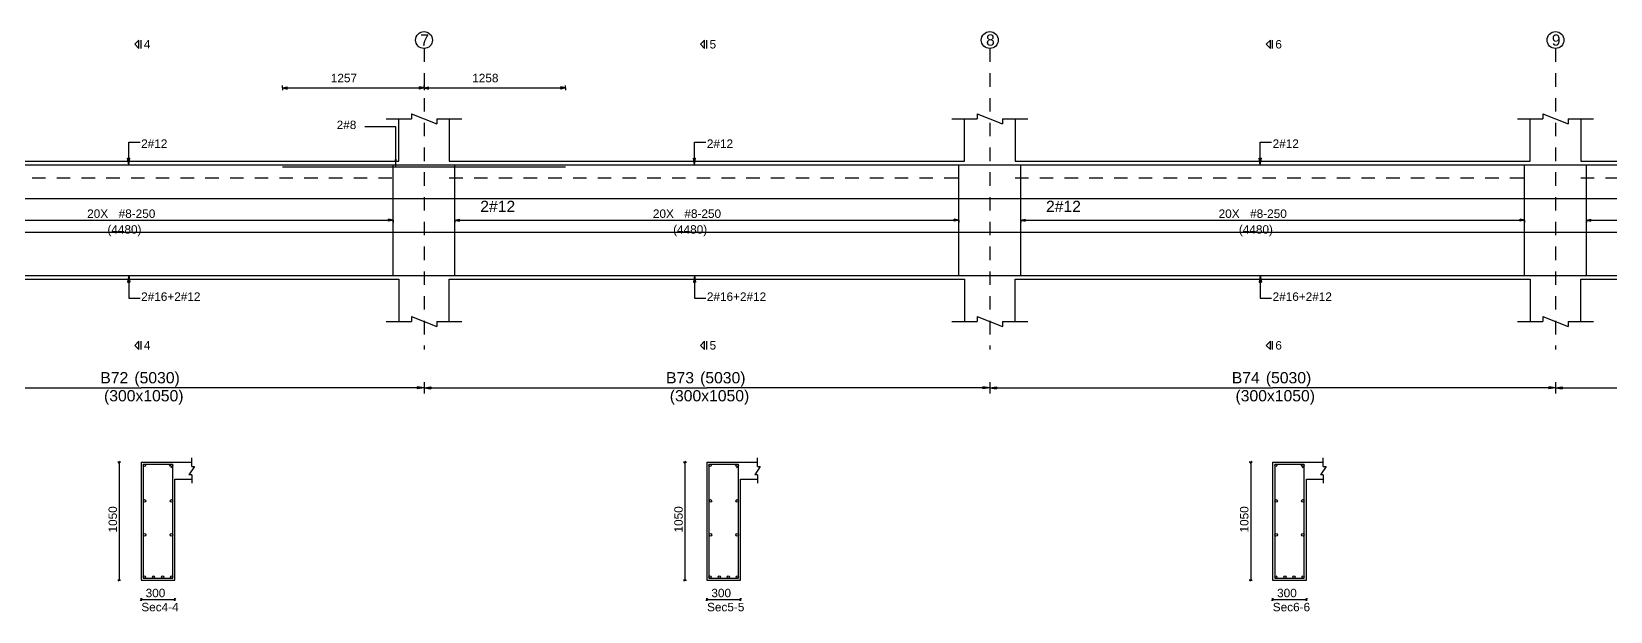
# Model space of a CAD drawing. Extents: x 0 to 98, y 3 to 248.
# Drawn here: x 54.13 to 68.17, y 69.05 to 74.2 of the extents above; entities that cross this region are included whole.
import ezdxf

# ---------------------------------------------------------------- set-up
doc = ezdxf.new("R2010")
doc.units = 0
doc.linetypes.add('ACAD_ISO02W100', pattern=[15, 12, -3])
for name, color, linetype in [('Axisline', 1, 'CONTINUOUS'), ('Axisline_Name', 2, 'CONTINUOUS'), ('Beam_bottombarlabeling', 2, 'CONTINUOUS'), ('Beam_Cross_Label', 4, 'CONTINUOUS'), ('Beam_CrossSection', 2, 'CONTINUOUS'), ('Beam_Dimensions_LS', 3, 'CONTINUOUS'), ('Beam_NameLS', 6, 'CONTINUOUS'), ('Beam_topbarsLabeling', 2, 'CONTINUOUS'), ('dim_all', 7, 'CONTINUOUS'), ('Extra_Topsteel_Labeling', 2, 'CONTINUOUS'), ('Extrabars', 7, 'CONTINUOUS'), ('Longsection', 2, 'CONTINUOUS'), ('main_botbars', 4, 'CONTINUOUS'), ('main_topbars', 4, 'CONTINUOUS'), ('SectionLine', 4, 'CONTINUOUS'), ('Sidefacebar', 140, 'CONTINUOUS'), ('Slabline', 253, 'CONTINUOUS'), ('span_dim', 7, 'CONTINUOUS'), ('spanline', 7, 'CONTINUOUS'), ('Stirrup_bar', 1, 'CONTINUOUS'), ('Stirrup_Dia_Spacing', 2, 'CONTINUOUS'), ('Stirrup_Length', 7, 'CONTINUOUS'), ('Stirrup_Numbers', 2, 'CONTINUOUS')]:
    doc.layers.add(name, color=color, linetype=linetype)
doc.styles.add('STRUDS_Arial', font='ARIAL.TTF', dxfattribs={"height": 0.04})

msp = doc.modelspace()

# ---------------------------------------------------------------- linework, layer by layer
at = {"layer": 'Axisline', "linetype": 'ACAD_ISO02W100', "ltscale": 0.01}
for p, q in [((57.62, 74.055), (57.62, 71.38)), ((62.65, 74.055), (62.65, 71.38)), ((67.68, 74.055), (67.68, 71.38))]:
    msp.add_line(p, q, dxfattribs=at)
at = {"layer": 'Axisline'}
for centre in [(57.62, 74.13), (62.65, 74.13), (67.68, 74.13)]:
    msp.add_circle(centre, 0.075, dxfattribs=at)
at = {"layer": 'Beam_bottombarlabeling'}
for p, q in [((54.995, 72.038), (54.985, 71.978)), ((54.995, 72.038), (54.995, 71.838)), ((54.995, 72.038), (55.005, 71.978)), ((60.025, 72.038), (60.015, 71.978)), ((60.025, 72.038), (60.025, 71.838)), ((60.025, 72.038), (60.035, 71.978)), ((65.055, 72.038), (65.045, 71.978)), ((65.055, 72.038), (65.055, 71.838)), ((65.055, 72.038), (65.065, 71.978)), ((54.985, 71.978), (55.005, 71.978)), ((60.015, 71.978), (60.035, 71.978)), ((65.045, 71.978), (65.065, 71.978)), ((54.995, 71.838), (55.095, 71.838)), ((60.025, 71.838), (60.125, 71.838)), ((65.055, 71.838), (65.155, 71.838))]:
    msp.add_line(p, q, dxfattribs=at)
for points in [[(54.995, 72.038), (54.985, 71.978), (54.995, 72.038), (55.005, 71.978)], [(60.025, 72.038), (60.015, 71.978), (60.025, 72.038), (60.035, 71.978)], [(65.055, 72.038), (65.045, 71.978), (65.055, 72.038), (65.065, 71.978)]]:
    msp.add_solid(points, dxfattribs=at)
at = {"layer": 'Beam_CrossSection'}
for p, q in [((55.105, 70.38), (55.405, 70.38)), ((55.105, 70.38), (55.105, 69.33)), ((55.105, 70.38), (55.105, 70.38)), ((55.405, 70.38), (55.405, 70.38)), ((55.405, 70.38), (55.555, 70.38)), ((55.58, 70.3425), (55.53, 70.2675)), ((55.555, 70.3425), (55.555, 70.4175)), ((55.555, 70.3425), (55.58, 70.3425)), ((60.135, 70.38), (60.435, 70.38)), ((60.135, 70.38), (60.135, 69.33)), ((60.135, 70.38), (60.135, 70.38)), ((60.435, 70.38), (60.435, 70.38)), ((60.435, 70.38), (60.585, 70.38)), ((60.61, 70.3425), (60.56, 70.2675)), ((60.585, 70.3425), (60.585, 70.4175)), ((60.585, 70.3425), (60.61, 70.3425)), ((65.165, 70.38), (65.465, 70.38)), ((65.165, 70.38), (65.165, 69.33)), ((65.165, 70.38), (65.165, 70.38)), ((65.465, 70.38), (65.465, 70.38)), ((65.465, 70.38), (65.615, 70.38)), ((65.64, 70.3425), (65.59, 70.2675)), ((65.615, 70.3425), (65.615, 70.4175)), ((65.615, 70.3425), (65.64, 70.3425)), ((55.405, 69.33), (55.405, 70.23)), ((55.405, 70.23), (55.555, 70.23)), ((55.555, 70.2675), (55.53, 70.2675)), ((55.555, 70.2675), (55.555, 70.1925)), ((60.435, 69.33), (60.435, 70.23)), ((60.435, 70.23), (60.585, 70.23)), ((60.585, 70.2675), (60.56, 70.2675)), ((60.585, 70.2675), (60.585, 70.1925)), ((65.465, 69.33), (65.465, 70.23)), ((65.465, 70.23), (65.615, 70.23)), ((65.615, 70.2675), (65.59, 70.2675)), ((65.615, 70.2675), (65.615, 70.1925)), ((55.105, 69.33), (55.405, 69.33)), ((60.135, 69.33), (60.435, 69.33)), ((65.165, 69.33), (65.465, 69.33))]:
    msp.add_line(p, q, dxfattribs=at)
at = {"layer": 'Beam_topbarsLabeling'}
for p, q in [((54.995, 73.022), (54.995, 73.222)), ((54.995, 73.222), (55.095, 73.222)), ((60.025, 73.022), (60.025, 73.222)), ((60.025, 73.222), (60.125, 73.222)), ((65.055, 73.022), (65.055, 73.222)), ((65.055, 73.222), (65.155, 73.222)), ((54.995, 73.022), (54.985, 73.082)), ((54.985, 73.082), (55.005, 73.082)), ((54.995, 73.022), (55.005, 73.082)), ((54.995, 73.082), (55, 73.082)), ((60.025, 73.022), (60.015, 73.082)), ((60.015, 73.082), (60.035, 73.082)), ((60.025, 73.022), (60.035, 73.082)), ((60.025, 73.082), (60.03, 73.082)), ((65.055, 73.022), (65.045, 73.082)), ((65.045, 73.082), (65.065, 73.082)), ((65.055, 73.022), (65.065, 73.082)), ((65.055, 73.082), (65.06, 73.082))]:
    msp.add_line(p, q, dxfattribs=at)
for points in [[(54.995, 73.022), (54.985, 73.082), (54.995, 73.022), (55.005, 73.082)], [(60.025, 73.022), (60.015, 73.082), (60.025, 73.022), (60.035, 73.082)], [(65.055, 73.022), (65.045, 73.082), (65.055, 73.022), (65.065, 73.082)]]:
    msp.add_solid(points, dxfattribs=at)
at = {"layer": 'dim_all'}
for p, q in [((56.3625, 73.705), (56.3625, 73.725)), ((56.3625, 73.705), (56.3625, 73.7175)), ((56.3625, 73.705), (56.3625, 73.7175)), ((56.3625, 73.705), (56.4025, 73.715)), ((56.3625, 73.705), (56.3625, 73.685)), ((56.3625, 73.705), (56.4025, 73.695)), ((56.3625, 73.705), (56.3625, 73.6925)), ((56.3625, 73.705), (56.3625, 73.6925)), ((56.3625, 73.705), (58.8775, 73.705)), ((56.4025, 73.695), (56.4025, 73.715)), ((57.62, 73.705), (57.58, 73.715)), ((57.58, 73.695), (57.58, 73.715)), ((57.62, 73.705), (57.58, 73.715)), ((57.58, 73.695), (57.58, 73.715)), ((57.62, 73.705), (57.58, 73.695)), ((57.62, 73.705), (57.58, 73.695)), ((57.62, 73.705), (57.62, 73.725)), ((57.62, 73.705), (57.62, 73.725)), ((57.62, 73.705), (57.62, 73.725)), ((57.62, 73.705), (57.62, 73.725)), ((57.62, 73.705), (57.62, 73.7175)), ((57.62, 73.705), (57.62, 73.7175)), ((57.62, 73.705), (57.62, 73.7175)), ((57.62, 73.705), (57.62, 73.7175)), ((57.62, 73.705), (57.66, 73.715)), ((57.62, 73.705), (57.66, 73.715)), ((57.62, 73.705), (57.62, 73.685)), ((57.62, 73.705), (57.66, 73.695)), ((57.62, 73.705), (57.62, 73.685)), ((57.62, 73.705), (57.62, 73.6925)), ((57.62, 73.705), (57.62, 73.6925)), ((57.62, 73.705), (57.62, 73.6925)), ((57.62, 73.705), (57.62, 73.6925)), ((57.62, 73.705), (57.62, 73.705)), ((57.62, 73.705), (57.62, 73.685)), ((57.62, 73.705), (57.66, 73.695)), ((57.62, 73.705), (57.62, 73.685)), ((57.66, 73.695), (57.66, 73.715)), ((57.66, 73.695), (57.66, 73.715)), ((58.8775, 73.705), (58.8375, 73.715)), ((58.8375, 73.695), (58.8375, 73.715)), ((58.8775, 73.705), (58.8375, 73.695)), ((58.8775, 73.705), (58.8775, 73.725)), ((58.8775, 73.705), (58.8775, 73.7175)), ((58.8775, 73.705), (58.8775, 73.7175)), ((58.8775, 73.705), (58.8775, 73.685)), ((58.8775, 73.705), (58.8775, 73.6925)), ((58.8775, 73.705), (58.8775, 73.6925)), ((54.91, 70.38), (54.8975, 70.38)), ((54.91, 70.38), (54.9012, 70.3712)), ((54.91, 70.38), (54.9188, 70.3888)), ((54.91, 70.38), (54.9225, 70.38)), ((54.91, 70.38), (54.91, 69.33)), ((59.94, 70.38), (59.9275, 70.38)), ((59.94, 70.38), (59.9312, 70.3712)), ((59.94, 70.38), (59.9489, 70.3888)), ((59.94, 70.38), (59.9525, 70.38)), ((59.94, 70.38), (59.94, 69.33)), ((64.97, 70.38), (64.9575, 70.38)), ((64.97, 70.38), (64.9612, 70.3712)), ((64.97, 70.38), (64.9789, 70.3888)), ((64.97, 70.38), (64.9825, 70.38)), ((64.97, 70.38), (64.97, 69.33)), ((54.91, 69.33), (54.8975, 69.33)), ((54.91, 69.33), (54.9012, 69.3212)), ((54.91, 69.33), (54.9188, 69.3388)), ((54.91, 69.33), (54.9225, 69.33)), ((59.94, 69.33), (59.9275, 69.33)), ((59.94, 69.33), (59.9312, 69.3212)), ((59.94, 69.33), (59.9489, 69.3388)), ((59.94, 69.33), (59.9525, 69.33)), ((64.97, 69.33), (64.9575, 69.33)), ((64.97, 69.33), (64.9612, 69.3212)), ((64.97, 69.33), (64.9789, 69.3388)), ((64.97, 69.33), (64.9825, 69.33)), ((55.105, 69.16), (55.0962, 69.1512)), ((55.105, 69.16), (55.105, 69.1725)), ((55.105, 69.16), (55.1138, 69.1688)), ((55.105, 69.16), (55.105, 69.1475)), ((55.105, 69.16), (55.405, 69.16)), ((55.405, 69.16), (55.3962, 69.1512)), ((55.405, 69.16), (55.405, 69.1725)), ((55.405, 69.16), (55.4138, 69.1688)), ((55.405, 69.16), (55.405, 69.1475)), ((60.135, 69.16), (60.1262, 69.1512)), ((60.135, 69.16), (60.135, 69.1725)), ((60.135, 69.16), (60.1439, 69.1688)), ((60.135, 69.16), (60.135, 69.1475)), ((60.135, 69.16), (60.435, 69.16)), ((60.435, 69.16), (60.4262, 69.1512)), ((60.435, 69.16), (60.435, 69.1725)), ((60.435, 69.16), (60.4439, 69.1688)), ((60.435, 69.16), (60.435, 69.1475)), ((65.165, 69.16), (65.1562, 69.1512)), ((65.165, 69.16), (65.165, 69.1725)), ((65.165, 69.16), (65.1739, 69.1688)), ((65.165, 69.16), (65.165, 69.1475)), ((65.165, 69.16), (65.465, 69.16)), ((65.465, 69.16), (65.4562, 69.1512)), ((65.465, 69.16), (65.465, 69.1725)), ((65.465, 69.16), (65.4739, 69.1688)), ((65.465, 69.16), (65.465, 69.1475))]:
    msp.add_line(p, q, dxfattribs=at)
for points in [[(56.3625, 73.705), (56.4025, 73.715), (56.3625, 73.705), (56.4025, 73.695)], [(57.62, 73.705), (57.58, 73.715), (57.62, 73.705), (57.58, 73.695)], [(57.62, 73.705), (57.58, 73.715), (57.62, 73.705), (57.58, 73.695)], [(57.62, 73.705), (57.66, 73.715), (57.62, 73.705), (57.66, 73.695)], [(57.62, 73.705), (57.66, 73.715), (57.62, 73.705), (57.66, 73.695)], [(58.8775, 73.705), (58.8375, 73.715), (58.8775, 73.705), (58.8375, 73.695)]]:
    msp.add_solid(points, dxfattribs=at)
at = {"layer": 'Extra_Topsteel_Labeling'}
for p, q in [((57.3685, 73.359), (57.0935, 73.359)), ((57.3685, 73.009), (57.3685, 73.359))]:
    msp.add_line(p, q, dxfattribs=at)
msp.add_solid([(57.3685, 73.009), (57.3585, 73.069), (57.3685, 73.009), (57.3785, 73.069)], dxfattribs=at)
at = {"layer": 'Extrabars'}
msp.add_line((58.8775, 72.9995), (56.3625, 72.9995), dxfattribs=at)
at = {"layer": 'Longsection'}
for p, q in [((57.2825, 73.43), (57.395, 73.43)), ((57.2825, 73.43), (57.5075, 73.43)), ((57.395, 73.055), (57.395, 73.43)), ((57.5075, 73.475), (57.5075, 73.43)), ((57.5075, 73.475), (57.7325, 73.385)), ((57.7325, 73.43), (57.7325, 73.385)), ((57.7325, 73.43), (57.9575, 73.43)), ((57.845, 73.43), (57.845, 73.055)), ((62.3125, 73.43), (62.425, 73.43)), ((62.3125, 73.43), (62.5375, 73.43)), ((62.425, 73.055), (62.425, 73.43)), ((62.5375, 73.475), (62.5375, 73.43)), ((62.5375, 73.475), (62.7625, 73.385)), ((62.7625, 73.43), (62.7625, 73.385)), ((62.7625, 73.43), (62.9875, 73.43)), ((62.875, 73.43), (62.875, 73.055)), ((67.3425, 73.43), (67.455, 73.43)), ((67.3425, 73.43), (67.5675, 73.43)), ((67.455, 73.055), (67.455, 73.43)), ((67.5675, 73.475), (67.5675, 73.43)), ((67.5675, 73.475), (67.7925, 73.385)), ((67.7925, 73.43), (67.7925, 73.385)), ((67.7925, 73.43), (68.0175, 73.43)), ((67.905, 73.43), (67.905, 73.055)), ((52.815, 73.055), (57.395, 73.055)), ((57.845, 73.055), (62.425, 73.055)), ((62.875, 73.055), (67.455, 73.055)), ((67.905, 73.055), (72.485, 73.055)), ((52.815, 72.005), (57.395, 72.005)), ((57.395, 72.005), (57.395, 71.63)), ((57.845, 71.63), (57.845, 72.005)), ((57.845, 72.005), (62.425, 72.005)), ((62.425, 72.005), (62.425, 71.63)), ((62.875, 71.63), (62.875, 72.005)), ((62.875, 72.005), (67.455, 72.005)), ((67.455, 72.005), (67.455, 71.63)), ((67.905, 71.63), (67.905, 72.005)), ((67.905, 72.005), (72.485, 72.005)), ((57.2825, 71.63), (57.395, 71.63)), ((57.2825, 71.63), (57.5075, 71.63)), ((57.5075, 71.675), (57.5075, 71.63)), ((57.5075, 71.675), (57.7325, 71.585)), ((57.7325, 71.63), (57.7325, 71.585)), ((57.7325, 71.63), (57.9575, 71.63)), ((62.3125, 71.63), (62.425, 71.63)), ((62.3125, 71.63), (62.5375, 71.63)), ((62.5375, 71.675), (62.5375, 71.63)), ((62.5375, 71.675), (62.7625, 71.585)), ((62.7625, 71.63), (62.7625, 71.585)), ((62.7625, 71.63), (62.9875, 71.63)), ((67.3425, 71.63), (67.455, 71.63)), ((67.3425, 71.63), (67.5675, 71.63)), ((67.5675, 71.675), (67.5675, 71.63)), ((67.5675, 71.675), (67.7925, 71.585)), ((67.7925, 71.63), (67.7925, 71.585)), ((67.7925, 71.63), (68.0175, 71.63))]:
    msp.add_line(p, q, dxfattribs=at)
at = {"layer": 'main_botbars'}
for p, q in [((52.39, 73.022), (57.82, 73.022)), ((57.42, 73.022), (62.85, 73.022)), ((62.45, 73.022), (67.88, 73.022)), ((67.48, 73.022), (72.91, 73.022)), ((52.415, 72.038), (57.795, 72.038)), ((57.445, 72.038), (57.445, 72.038)), ((57.445, 72.038), (62.825, 72.038)), ((62.475, 72.038), (62.475, 72.038)), ((62.475, 72.038), (67.855, 72.038)), ((67.505, 72.038), (67.505, 72.038)), ((67.505, 72.038), (72.885, 72.038))]:
    msp.add_line(p, q, dxfattribs=at)
for centre in [(55.1338, 69.3587), (55.2146, 69.3587), (55.2954, 69.3587), (55.3762, 69.3587), (60.1638, 69.3587), (60.2446, 69.3587), (60.3254, 69.3587), (60.4063, 69.3587), (65.1938, 69.3587), (65.2746, 69.3587), (65.3555, 69.3587), (65.4363, 69.3587)]:
    msp.add_circle(centre, 0.01, dxfattribs=at)
at = {"layer": 'main_topbars'}
for centre in [(55.1338, 70.3512), (55.3763, 70.3512), (60.1638, 70.3512), (60.4063, 70.3512), (65.1938, 70.3512), (65.4363, 70.3512)]:
    msp.add_circle(centre, 0.01, dxfattribs=at)
at = {"layer": 'SectionLine'}
for p, q in [((55.085, 74.13), (55.0475, 74.0925)), ((55.085, 74.055), (55.085, 74.13)), ((55.105, 74.055), (55.105, 74.13)), ((60.115, 74.13), (60.0775, 74.0925)), ((60.115, 74.055), (60.115, 74.13)), ((60.135, 74.055), (60.135, 74.13)), ((65.145, 74.13), (65.1075, 74.0925)), ((65.145, 74.055), (65.145, 74.13)), ((65.165, 74.055), (65.165, 74.13)), ((55.085, 74.055), (55.0475, 74.0925)), ((60.115, 74.055), (60.0775, 74.0925)), ((65.145, 74.055), (65.1075, 74.0925)), ((55.085, 71.455), (55.0475, 71.4175)), ((55.085, 71.38), (55.085, 71.455)), ((55.105, 71.38), (55.105, 71.455)), ((60.115, 71.455), (60.0775, 71.4175)), ((60.115, 71.38), (60.115, 71.455)), ((60.135, 71.38), (60.135, 71.455)), ((65.145, 71.455), (65.1075, 71.4175)), ((65.145, 71.38), (65.145, 71.455)), ((65.165, 71.38), (65.165, 71.455)), ((55.085, 71.38), (55.0475, 71.4175)), ((60.115, 71.38), (60.0775, 71.4175)), ((65.145, 71.38), (65.1075, 71.4175))]:
    msp.add_line(p, q, dxfattribs=at)
at = {"layer": 'Sidefacebar'}
for p, q in [((52.39, 72.722), (57.82, 72.722)), ((57.42, 72.722), (62.85, 72.722)), ((62.45, 72.722), (67.88, 72.722)), ((67.48, 72.722), (72.91, 72.722)), ((52.39, 72.422), (57.82, 72.422)), ((57.42, 72.422), (62.85, 72.422)), ((62.45, 72.422), (67.88, 72.422)), ((67.48, 72.422), (72.91, 72.422))]:
    msp.add_line(p, q, dxfattribs=at)
for centre in [(55.136, 70.035), (55.374, 70.035), (60.166, 70.035), (60.404, 70.035), (65.196, 70.035), (65.434, 70.035), (55.136, 69.735), (55.374, 69.735), (60.166, 69.735), (60.404, 69.735), (65.196, 69.735), (65.434, 69.735)]:
    msp.add_circle(centre, 0.012, dxfattribs=at)
at = {"layer": 'Slabline', "linetype": 'ACAD_ISO02W100', "ltscale": 0.01}
for p, q in [((52.815, 72.905), (57.395, 72.905)), ((57.845, 72.905), (62.425, 72.905)), ((62.875, 72.905), (67.455, 72.905)), ((67.905, 72.905), (72.485, 72.905))]:
    msp.add_line(p, q, dxfattribs=at)
at = {"layer": 'spanline'}
for p, q in [((52.59, 71.04), (55.105, 71.04)), ((57.62, 71.04), (55.105, 71.04)), ((57.62, 71.04), (57.56, 71.05)), ((57.56, 71.05), (57.56, 71.03)), ((57.62, 71.04), (57.56, 71.03)), ((57.62, 71.09), (57.62, 70.99)), ((57.62, 71.09), (57.62, 70.99)), ((57.62, 71.04), (57.68, 71.05)), ((57.62, 71.04), (60.135, 71.04)), ((57.62, 71.04), (57.68, 71.03)), ((57.68, 71.05), (57.68, 71.03)), ((62.65, 71.04), (60.135, 71.04)), ((62.65, 71.04), (62.59, 71.05)), ((62.59, 71.05), (62.59, 71.03)), ((62.65, 71.04), (62.59, 71.03)), ((62.65, 71.09), (62.65, 70.99)), ((62.65, 71.09), (62.65, 70.99)), ((62.65, 71.04), (62.71, 71.05)), ((62.65, 71.04), (65.165, 71.04)), ((62.65, 71.04), (62.71, 71.03)), ((62.71, 71.05), (62.71, 71.03)), ((67.68, 71.04), (65.165, 71.04)), ((67.68, 71.04), (67.62, 71.05)), ((67.62, 71.05), (67.62, 71.03)), ((67.68, 71.04), (67.62, 71.03)), ((67.68, 71.09), (67.68, 70.99)), ((67.68, 71.09), (67.68, 70.99)), ((67.68, 71.04), (67.74, 71.05)), ((67.68, 71.04), (70.195, 71.04)), ((67.68, 71.04), (67.74, 71.03)), ((67.74, 71.05), (67.74, 71.03))]:
    msp.add_line(p, q, dxfattribs=at)
for points in [[(57.62, 71.04), (57.56, 71.05), (57.62, 71.04), (57.56, 71.03)], [(57.62, 71.04), (57.68, 71.05), (57.62, 71.04), (57.68, 71.03)], [(62.65, 71.04), (62.59, 71.05), (62.65, 71.04), (62.59, 71.03)], [(62.65, 71.04), (62.71, 71.05), (62.65, 71.04), (62.71, 71.03)], [(67.68, 71.04), (67.62, 71.05), (67.68, 71.04), (67.62, 71.03)], [(67.68, 71.04), (67.74, 71.05), (67.68, 71.04), (67.74, 71.03)]]:
    msp.add_solid(points, dxfattribs=at)
at = {"layer": 'Stirrup_bar'}
for p, q in [((57.345, 72.038), (57.345, 73.022)), ((57.895, 72.038), (57.895, 73.022)), ((62.375, 72.038), (62.375, 73.022)), ((62.925, 72.038), (62.925, 73.022)), ((67.405, 72.038), (67.405, 73.022)), ((67.955, 72.038), (67.955, 73.022)), ((55.1238, 70.3612), (55.1238, 69.3487)), ((55.1238, 70.3612), (55.3863, 70.3612)), ((55.3692, 70.3583), (55.355, 70.3442)), ((55.3833, 70.3442), (55.3692, 70.33)), ((55.3863, 69.3487), (55.3863, 70.3612)), ((60.1538, 70.3612), (60.1538, 69.3487)), ((60.1538, 70.3612), (60.4163, 70.3612)), ((60.3992, 70.3583), (60.385, 70.3442)), ((60.4133, 70.3442), (60.3992, 70.33)), ((60.4163, 69.3487), (60.4163, 70.3612)), ((65.1838, 70.3612), (65.1838, 69.3487)), ((65.1838, 70.3612), (65.4463, 70.3612)), ((65.4292, 70.3583), (65.4151, 70.3442)), ((65.4433, 70.3442), (65.4292, 70.33)), ((65.4463, 69.3487), (65.4463, 70.3612)), ((55.1238, 69.3487), (55.3863, 69.3487)), ((60.1538, 69.3487), (60.4163, 69.3487)), ((65.1838, 69.3487), (65.4463, 69.3487))]:
    msp.add_line(p, q, dxfattribs=at)
at = {"layer": 'Stirrup_Length'}
for p, q in [((52.865, 72.53), (57.345, 72.53)), ((57.345, 72.53), (57.305, 72.54)), ((57.305, 72.52), (57.305, 72.54)), ((57.345, 72.53), (57.305, 72.52)), ((57.345, 72.53), (57.345, 72.55)), ((57.345, 72.53), (57.345, 72.51)), ((57.895, 72.53), (57.895, 72.55)), ((57.895, 72.53), (57.935, 72.54)), ((57.895, 72.53), (62.375, 72.53)), ((57.895, 72.53), (57.895, 72.51)), ((57.895, 72.53), (57.935, 72.52)), ((57.935, 72.52), (57.935, 72.54)), ((62.375, 72.53), (62.335, 72.54)), ((62.335, 72.52), (62.335, 72.54)), ((62.375, 72.53), (62.335, 72.52)), ((62.375, 72.53), (62.375, 72.55)), ((62.375, 72.53), (62.375, 72.51)), ((62.925, 72.53), (62.925, 72.55)), ((62.925, 72.53), (62.965, 72.54)), ((62.925, 72.53), (67.405, 72.53)), ((62.925, 72.53), (62.925, 72.51)), ((62.925, 72.53), (62.965, 72.52)), ((62.965, 72.52), (62.965, 72.54)), ((67.405, 72.53), (67.365, 72.54)), ((67.365, 72.52), (67.365, 72.54)), ((67.405, 72.53), (67.365, 72.52)), ((67.405, 72.53), (67.405, 72.55)), ((67.405, 72.53), (67.405, 72.51)), ((67.955, 72.53), (67.955, 72.55)), ((67.955, 72.53), (67.995, 72.54)), ((67.955, 72.53), (72.435, 72.53)), ((67.955, 72.53), (67.955, 72.51)), ((67.955, 72.53), (67.995, 72.52)), ((67.995, 72.52), (67.995, 72.54))]:
    msp.add_line(p, q, dxfattribs=at)
for points in [[(57.345, 72.53), (57.305, 72.54), (57.345, 72.53), (57.305, 72.52)], [(57.895, 72.53), (57.935, 72.54), (57.895, 72.53), (57.935, 72.52)], [(62.375, 72.53), (62.335, 72.54), (62.375, 72.53), (62.335, 72.52)], [(62.925, 72.53), (62.965, 72.54), (62.925, 72.53), (62.965, 72.52)], [(67.405, 72.53), (67.365, 72.54), (67.405, 72.53), (67.365, 72.52)], [(67.955, 72.53), (67.995, 72.54), (67.955, 72.53), (67.995, 72.52)]]:
    msp.add_solid(points, dxfattribs=at)

# ---------------------------------------------------------------- texts
at = {"layer": 'Axisline_Name', "style": 'STRUDS_Arial'}
for s, p in [('7', (57.587, 74.08)), ('8', (62.617, 74.08)), ('9', (67.647, 74.08))]:
    msp.add_text(s, height=0.1, dxfattribs=at).set_placement(p)
at = {"layer": 'Beam_bottombarlabeling', "style": 'STRUDS_Arial'}
for p in [(55.105, 71.813), (60.135, 71.813), (65.165, 71.813)]:
    msp.add_text('2#16+2#12', height=0.075, dxfattribs=at).set_placement(p)
at = {"layer": 'Beam_Cross_Label', "style": 'STRUDS_Arial'}
for s, p in [('Sec4-4', (55.1065, 69.055)), ('Sec5-5', (60.1365, 69.055)), ('Sec6-6', (65.1665, 69.055))]:
    msp.add_text(s, height=0.075, dxfattribs=at).set_placement(p)
at = {"layer": 'Beam_Dimensions_LS', "style": 'STRUDS_Arial'}
for p in [(54.775, 70.92), (59.805, 70.92), (64.835, 70.92)]:
    msp.add_text('(300x1050)', height=0.1, dxfattribs=at).set_placement(p)
at = {"layer": 'Beam_NameLS', "style": 'STRUDS_Arial'}
for s, p in [('B72', (54.742, 71.08)), ('B73', (59.772, 71.08)), ('B74', (64.802, 71.08))]:
    msp.add_text(s, height=0.1, dxfattribs=at).set_placement(p)
at = {"layer": 'Beam_topbarsLabeling', "style": 'STRUDS_Arial'}
for p in [(55.105, 73.172), (60.135, 73.172), (65.165, 73.172)]:
    msp.add_text('2#12', height=0.075, dxfattribs=at).set_placement(p)
at = {"layer": 'dim_all', "style": 'STRUDS_Arial'}
for s, p in [('1257', (56.7913, 73.755)), ('1258', (58.0488, 73.755)), ('300', (55.145, 69.18)), ('300', (60.175, 69.18)), ('300', (65.205, 69.18))]:
    msp.add_text(s, height=0.075, dxfattribs=at).set_placement(p)
for p in [(54.89, 69.755), (59.92, 69.755), (64.95, 69.755)]:
    msp.add_text('1050', height=0.075, rotation=90, dxfattribs=at).set_placement(p)
at = {"layer": 'Extra_Topsteel_Labeling', "style": 'STRUDS_Arial'}
msp.add_text('2#8', height=0.075, dxfattribs=at).set_placement((56.8435, 73.339))
at = {"layer": 'SectionLine', "style": 'STRUDS_Arial'}
for s, p in [('4', (55.129, 74.055)), ('5', (60.159, 74.055)), ('6', (65.189, 74.055)), ('4', (55.129, 71.38)), ('5', (60.159, 71.38)), ('6', (65.189, 71.38))]:
    msp.add_text(s, height=0.075, dxfattribs=at).set_placement(p)
at = {"layer": 'Sidefacebar', "style": 'STRUDS_Arial'}
for p in [(58.12, 72.602), (63.15, 72.602)]:
    msp.add_text('2#12', height=0.1, dxfattribs=at).set_placement(p)
at = {"layer": 'span_dim', "style": 'STRUDS_Arial'}
for p in [(55.006, 71.08), (60.036, 71.08), (65.066, 71.08)]:
    msp.add_text(' (5030) ', height=0.1, dxfattribs=at).set_placement(p)
at = {"layer": 'Stirrup_Dia_Spacing', "style": 'STRUDS_Arial'}
for p in [(54.905, 72.55), (59.935, 72.55), (64.965, 72.55)]:
    msp.add_text('#8-250', height=0.075, dxfattribs=at).set_placement(p)
at = {"layer": 'Stirrup_Length', "style": 'STRUDS_Arial'}
for p in [(54.805, 72.41), (59.835, 72.41), (64.865, 72.41)]:
    msp.add_text('(4480)', height=0.075, dxfattribs=at).set_placement(p)
at = {"layer": 'Stirrup_Numbers', "style": 'STRUDS_Arial'}
for p in [(54.625, 72.55), (59.655, 72.55), (64.685, 72.55)]:
    msp.add_text('20X', height=0.075, dxfattribs=at).set_placement(p)

doc.saveas('drawing.dxf')
